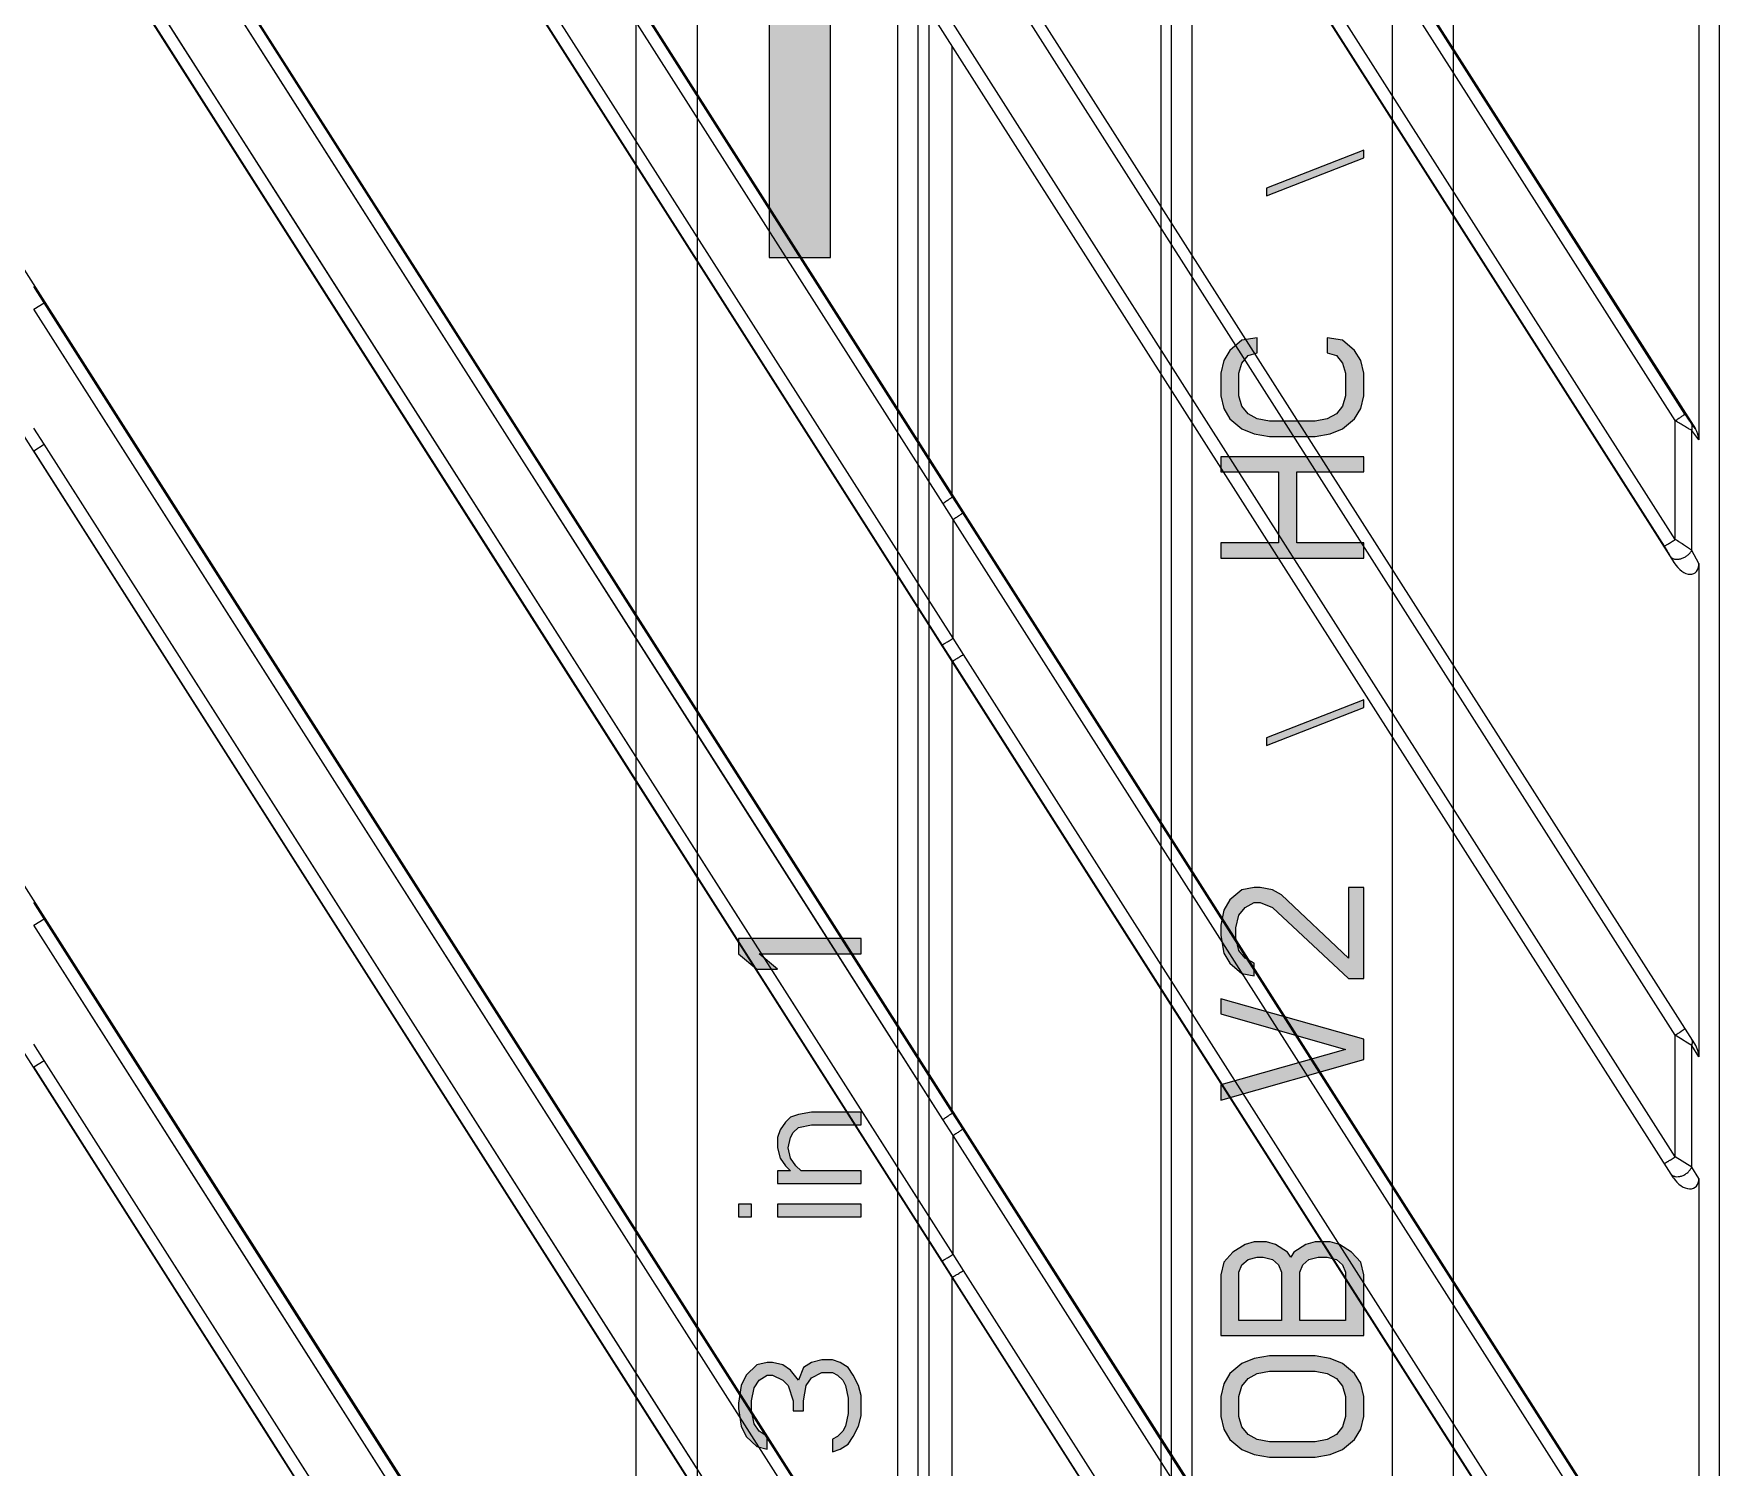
# Model space of a CAD drawing. Header units: millimetres. Extents: x 3299 to 14264, y 1863 to 5555.
# Drawn here: x 12532.63 to 12573.87, y 4033.12 to 4068.2 of the extents above; entities that cross this region are included whole.
import ezdxf

# ---------------------------------------------------------------- set-up
doc = ezdxf.new("R2010")
doc.units = ezdxf.units.MM
doc.layers.add('02___PRT_ALL_AXES', color=7, linetype='Continuous')

# ---------------------------------------------------------------- blocks, each defined once
blk = doc.blocks.new('ryfhgjmb')
at = {"lineweight": 5, "true_color": 0xf26722}
h = blk.add_hatch(color=30, dxfattribs=at)
h.dxf.hatch_style = 1
h.paths.add_polyline_path([(6944.35, 3339.181), (6944.35, 3337.681), (6959.35, 3337.681), (6959.35, 3336.481), (6966.628, 3338.431), (6959.35, 3340.381), (6959.35, 3339.181)])
h = blk.add_hatch(color=30, dxfattribs=at)
h.dxf.hatch_style = 1
h.paths.add_polyline_path([(6917.003, 3339.74), (6916.753, 3339.867), (6916.315, 3339.931), (6916.19, 3339.931), (6915.753, 3339.867), (6915.503, 3339.74), (6915.253, 3339.484), (6915.19, 3339.229), (6915.503, 3339.229), (6915.628, 3339.421), (6915.815, 3339.548), (6916.128, 3339.612), (6916.378, 3339.612), (6916.69, 3339.548), (6916.878, 3339.421), (6917.003, 3339.229), (6917.003, 3339.101), (6916.878, 3338.846), (6916.753, 3338.718), (6916.378, 3338.591), (6916.128, 3338.591), (6916.128, 3338.335), (6916.378, 3338.335), (6916.753, 3338.272), (6916.94, 3338.144), (6917.065, 3337.889), (6917.065, 3337.633), (6917.003, 3337.506), (6916.878, 3337.378), (6916.753, 3337.314), (6916.44, 3337.25), (6916.065, 3337.25), (6915.753, 3337.314), (6915.628, 3337.378), (6915.503, 3337.506), (6915.44, 3337.633), (6915.128, 3337.633), (6915.19, 3337.442), (6915.315, 3337.25), (6915.503, 3337.123), (6915.753, 3336.995), (6916.003, 3336.931), (6916.503, 3336.931), (6916.753, 3336.995), (6917.003, 3337.123), (6917.19, 3337.25), (6917.315, 3337.442), (6917.378, 3337.633), (6917.378, 3337.889), (6917.315, 3338.144), (6917.19, 3338.335), (6916.878, 3338.463), (6917.128, 3338.655), (6917.253, 3338.846), (6917.315, 3339.101), (6917.315, 3339.229), (6917.253, 3339.484)])
h.paths.add_polyline_path([(6921.19, 3339.931), (6920.878, 3339.931), (6920.878, 3339.612), (6921.19, 3339.612)])
h.paths.add_polyline_path([(6921.19, 3338.974), (6920.878, 3338.974), (6920.878, 3336.931), (6921.19, 3336.931)])
h.paths.add_polyline_path([(6922.128, 3338.527), (6922.315, 3338.655), (6922.565, 3338.718), (6922.815, 3338.655), (6922.94, 3338.591), (6923.065, 3338.463), (6923.128, 3338.144), (6923.128, 3336.931), (6923.44, 3336.931), (6923.44, 3338.144), (6923.378, 3338.463), (6923.315, 3338.655), (6923.19, 3338.782), (6923.003, 3338.91), (6922.815, 3338.974), (6922.565, 3338.974), (6922.315, 3338.91), (6922.128, 3338.782), (6922.003, 3338.655), (6922.003, 3338.974), (6921.69, 3338.974), (6921.69, 3336.931), (6922.003, 3336.931), (6922.003, 3338.399)])
h.paths.add_polyline_path([(6927.69, 3339.931), (6927.315, 3339.931), (6926.94, 3339.484), (6926.94, 3338.974), (6927.315, 3339.421), (6927.315, 3336.931), (6927.69, 3336.931)])
h = blk.add_hatch(color=30, dxfattribs=at)
h.dxf.hatch_style = 1
h.paths.add_polyline_path([(6907.434, 3326.344), (6908.363, 3324.631), (6908.859, 3324.631), (6907.744, 3326.716), (6908.859, 3328.131), (6908.363, 3328.131), (6907, 3326.418), (6907, 3328.131), (6906.628, 3328.131), (6906.628, 3324.631), (6907, 3324.631), (6907, 3325.823)])
h.paths.add_polyline_path([(6909.727, 3328.131), (6909.355, 3328.131), (6909.355, 3324.631), (6911.586, 3324.631), (6911.586, 3325.078), (6909.727, 3325.078)])
h.paths.add_polyline_path([(6912.454, 3326.94), (6912.516, 3327.238), (6912.64, 3327.461), (6912.826, 3327.61), (6913.074, 3327.684), (6913.632, 3327.684), (6913.88, 3327.61), (6914.065, 3327.461), (6914.127, 3327.238), (6914.499, 3327.238), (6914.437, 3327.61), (6914.189, 3327.908), (6913.942, 3328.057), (6913.632, 3328.131), (6913.074, 3328.131), (6912.764, 3328.057), (6912.516, 3327.908), (6912.268, 3327.61), (6912.144, 3327.312), (6912.082, 3326.94), (6912.082, 3325.823), (6912.144, 3325.45), (6912.268, 3325.153), (6912.516, 3324.855), (6912.764, 3324.706), (6913.074, 3324.631), (6913.632, 3324.631), (6913.942, 3324.706), (6914.189, 3324.855), (6914.437, 3325.153), (6914.499, 3325.525), (6914.127, 3325.525), (6914.065, 3325.301), (6913.88, 3325.153), (6913.632, 3325.078), (6913.074, 3325.078), (6912.826, 3325.153), (6912.64, 3325.301), (6912.516, 3325.525), (6912.454, 3325.823)])
h.paths.add_polyline_path([(6917.474, 3326.94), (6917.412, 3327.312), (6917.288, 3327.61), (6917.04, 3327.908), (6916.793, 3328.057), (6916.483, 3328.131), (6915.987, 3328.131), (6915.677, 3328.057), (6915.429, 3327.908), (6915.181, 3327.61), (6915.057, 3327.312), (6914.995, 3326.94), (6914.995, 3325.823), (6915.057, 3325.45), (6915.181, 3325.153), (6915.429, 3324.855), (6915.677, 3324.706), (6915.987, 3324.631), (6916.483, 3324.631), (6916.793, 3324.706), (6917.04, 3324.855), (6917.288, 3325.153), (6917.412, 3325.45), (6917.474, 3325.823)])
h.paths.add_polyline_path([(6915.367, 3326.94), (6915.429, 3327.238), (6915.553, 3327.461), (6915.739, 3327.61), (6915.987, 3327.684), (6916.483, 3327.684), (6916.731, 3327.61), (6916.917, 3327.461), (6917.04, 3327.238), (6917.102, 3326.94), (6917.102, 3325.823), (6917.04, 3325.525), (6916.917, 3325.301), (6916.731, 3325.153), (6916.483, 3325.078), (6915.987, 3325.078), (6915.739, 3325.153), (6915.553, 3325.301), (6915.429, 3325.525), (6915.367, 3325.823)], flags=16)
h.paths.add_polyline_path([(6920.015, 3326.493), (6920.201, 3326.791), (6920.263, 3327.014), (6920.263, 3327.312), (6920.201, 3327.535), (6920.015, 3327.833), (6919.768, 3328.057), (6919.458, 3328.131), (6917.97, 3328.131), (6917.97, 3324.631), (6919.458, 3324.631), (6919.768, 3324.706), (6920.015, 3324.929), (6920.201, 3325.227), (6920.263, 3325.45), (6920.263, 3325.823), (6920.201, 3326.046), (6920.015, 3326.344), (6919.892, 3326.418)])
h.paths.add_polyline_path([(6918.342, 3326.642), (6918.342, 3327.684), (6919.52, 3327.684), (6919.706, 3327.61), (6919.83, 3327.461), (6919.892, 3327.238), (6919.892, 3327.089), (6919.83, 3326.865), (6919.706, 3326.716), (6919.52, 3326.642)], flags=16)
h.paths.add_polyline_path([(6918.342, 3326.195), (6919.52, 3326.195), (6919.706, 3326.121), (6919.83, 3325.972), (6919.892, 3325.748), (6919.892, 3325.525), (6919.83, 3325.301), (6919.706, 3325.153), (6919.52, 3325.078), (6918.342, 3325.078)], flags=16)
h.paths.add_polyline_path([(6926.213, 3328.131), (6925.842, 3328.131), (6924.974, 3325.078), (6924.106, 3328.131), (6923.734, 3328.131), (6924.726, 3324.631), (6925.222, 3324.631)])
h.paths.add_polyline_path([(6927.391, 3327.684), (6927.701, 3327.759), (6927.949, 3327.759), (6928.259, 3327.684), (6928.445, 3327.535), (6928.569, 3327.312), (6928.569, 3327.163), (6928.445, 3326.865), (6926.709, 3325.004), (6926.709, 3324.631), (6928.94, 3324.631), (6928.94, 3325.004), (6927.205, 3325.004), (6928.755, 3326.642), (6928.879, 3326.865), (6928.94, 3327.163), (6928.94, 3327.312), (6928.879, 3327.61), (6928.631, 3327.908), (6928.383, 3328.057), (6928.011, 3328.131), (6927.763, 3328.131), (6927.329, 3328.057), (6927.081, 3327.908), (6926.833, 3327.61), (6926.771, 3327.312), (6927.081, 3327.312), (6927.205, 3327.535)])
h.paths.add_polyline_path([(6932.597, 3327.014), (6932.411, 3327.014), (6933.341, 3324.631), (6933.527, 3324.631)])
h.paths.add_polyline_path([(6940.531, 3327.461), (6940.717, 3327.61), (6940.964, 3327.684), (6941.522, 3327.684), (6941.77, 3327.61), (6941.956, 3327.461), (6942.018, 3327.238), (6942.39, 3327.238), (6942.328, 3327.61), (6942.08, 3327.908), (6941.832, 3328.057), (6941.522, 3328.131), (6940.964, 3328.131), (6940.655, 3328.057), (6940.407, 3327.908), (6940.159, 3327.61), (6940.035, 3327.312), (6939.973, 3326.94), (6939.973, 3325.823), (6940.035, 3325.45), (6940.159, 3325.153), (6940.407, 3324.855), (6940.655, 3324.706), (6940.964, 3324.631), (6941.522, 3324.631), (6941.832, 3324.706), (6942.08, 3324.855), (6942.328, 3325.153), (6942.39, 3325.525), (6942.018, 3325.525), (6941.956, 3325.301), (6941.77, 3325.153), (6941.522, 3325.078), (6940.964, 3325.078), (6940.717, 3325.153), (6940.531, 3325.301), (6940.407, 3325.525), (6940.345, 3325.823), (6940.345, 3326.94), (6940.407, 3327.238)])
h.paths.add_polyline_path([(6939.477, 3328.131), (6939.105, 3328.131), (6939.105, 3326.716), (6937.37, 3326.716), (6937.37, 3328.131), (6936.998, 3328.131), (6936.998, 3324.631), (6937.37, 3324.631), (6937.37, 3326.27), (6939.105, 3326.27), (6939.105, 3324.631), (6939.477, 3324.631)])
h.paths.add_polyline_path([(6946.047, 3327.014), (6945.861, 3327.014), (6946.79, 3324.631), (6946.976, 3324.631)])
h.paths.add_polyline_path([(6953.732, 3328.131), (6953.36, 3328.131), (6953.36, 3324.631), (6955.592, 3324.631), (6955.592, 3325.078), (6953.732, 3325.078)])
h.paths.add_polyline_path([(6952.555, 3327.908), (6952.307, 3328.057), (6951.997, 3328.131), (6951.439, 3328.131), (6951.129, 3328.057), (6950.881, 3327.908), (6950.633, 3327.61), (6950.509, 3327.312), (6950.447, 3326.94), (6950.447, 3325.823), (6950.509, 3325.45), (6950.633, 3325.153), (6950.881, 3324.855), (6951.129, 3324.706), (6951.439, 3324.631), (6951.997, 3324.631), (6952.307, 3324.706), (6952.555, 3324.855), (6952.802, 3325.153), (6952.864, 3325.525), (6952.493, 3325.525), (6952.431, 3325.301), (6952.245, 3325.153), (6951.997, 3325.078), (6951.439, 3325.078), (6951.191, 3325.153), (6951.005, 3325.301), (6950.881, 3325.525), (6950.819, 3325.823), (6950.819, 3326.94), (6950.881, 3327.238), (6951.005, 3327.461), (6951.191, 3327.61), (6951.439, 3327.684), (6951.997, 3327.684), (6952.245, 3327.61), (6952.431, 3327.461), (6952.493, 3327.238), (6952.864, 3327.238), (6952.802, 3327.61)])
h.paths.add_polyline_path([(6963.897, 3327.908), (6963.649, 3328.057), (6963.215, 3328.131), (6963.091, 3328.131), (6962.657, 3328.057), (6962.409, 3327.908), (6962.161, 3327.61), (6962.099, 3327.312), (6962.409, 3327.312), (6962.533, 3327.535), (6962.719, 3327.684), (6963.029, 3327.759), (6963.277, 3327.759), (6963.587, 3327.684), (6963.773, 3327.535), (6963.897, 3327.312), (6963.897, 3327.163), (6963.773, 3326.865), (6963.649, 3326.716), (6963.277, 3326.567), (6963.029, 3326.567), (6963.029, 3326.27), (6963.277, 3326.27), (6963.649, 3326.195), (6963.835, 3326.046), (6963.959, 3325.748), (6963.959, 3325.45), (6963.897, 3325.301), (6963.773, 3325.153), (6963.649, 3325.078), (6963.339, 3325.004), (6962.967, 3325.004), (6962.657, 3325.078), (6962.533, 3325.153), (6962.409, 3325.301), (6962.347, 3325.45), (6962.037, 3325.45), (6962.099, 3325.227), (6962.223, 3325.004), (6962.409, 3324.855), (6962.657, 3324.706), (6962.905, 3324.631), (6963.401, 3324.631), (6963.649, 3324.706), (6963.897, 3324.855), (6964.083, 3325.004), (6964.207, 3325.227), (6964.269, 3325.45), (6964.269, 3325.748), (6964.207, 3326.046), (6964.083, 3326.27), (6963.773, 3326.418), (6964.021, 3326.642), (6964.145, 3326.865), (6964.207, 3327.163), (6964.207, 3327.312), (6964.145, 3327.61)])
h.paths.add_polyline_path([(6961.542, 3328.131), (6961.17, 3328.131), (6960.302, 3325.078), (6959.434, 3328.131), (6959.062, 3328.131), (6960.054, 3324.631), (6960.55, 3324.631)])
at = {"color": 30, "linetype": 'Continuous', "true_color": 0xf26722}
for p, q in [((6005.128, 3342.431), (7001.628, 3342.431)), ((6005.128, 3340.931), (7001.628, 3340.931)), ((6915.753, 3339.867), (6915.503, 3339.74)), ((6916.19, 3339.931), (6915.753, 3339.867)), ((6916.315, 3339.931), (6916.19, 3339.931)), ((6916.753, 3339.867), (6916.315, 3339.931)), ((6917.003, 3339.74), (6916.753, 3339.867)), ((6921.19, 3339.931), (6920.878, 3339.931)), ((6920.878, 3339.931), (6920.878, 3339.612)), ((6921.19, 3339.612), (6921.19, 3339.931)), ((6927.315, 3339.931), (6926.94, 3339.484)), ((6927.69, 3339.931), (6927.315, 3339.931)), ((6927.69, 3336.931), (6927.69, 3339.931)), ((6915.253, 3339.484), (6915.19, 3339.229)), ((6915.503, 3339.74), (6915.253, 3339.484)), ((6915.628, 3339.421), (6915.815, 3339.548)), ((6915.815, 3339.548), (6916.128, 3339.612)), ((6916.128, 3339.612), (6916.378, 3339.612)), ((6916.378, 3339.612), (6916.69, 3339.548)), ((6916.69, 3339.548), (6916.878, 3339.421)), ((6917.253, 3339.484), (6917.003, 3339.74)), ((6917.315, 3339.229), (6917.253, 3339.484)), ((6920.878, 3339.612), (6921.19, 3339.612)), ((6926.94, 3339.484), (6926.94, 3338.974)), ((6915.19, 3339.229), (6915.503, 3339.229)), ((6915.503, 3339.229), (6915.628, 3339.421)), ((6916.878, 3339.421), (6917.003, 3339.229)), ((6917.003, 3339.101), (6916.878, 3338.846)), ((6917.003, 3339.229), (6917.003, 3339.101)), ((6917.253, 3338.846), (6917.315, 3339.101)), ((6917.315, 3339.101), (6917.315, 3339.229)), ((6926.94, 3338.974), (6927.315, 3339.421)), ((6927.315, 3339.421), (6927.315, 3336.931)), ((6959.35, 3339.181), (6944.35, 3339.181)), ((6944.35, 3339.181), (6944.35, 3337.681)), ((6916.753, 3338.718), (6916.378, 3338.591)), ((6916.878, 3338.846), (6916.753, 3338.718)), ((6916.878, 3338.463), (6917.128, 3338.655)), ((6917.128, 3338.655), (6917.253, 3338.846)), ((6921.19, 3338.974), (6920.878, 3338.974)), ((6920.878, 3338.974), (6920.878, 3336.931)), ((6921.19, 3336.931), (6921.19, 3338.974)), ((6922.003, 3338.974), (6921.69, 3338.974)), ((6921.69, 3338.974), (6921.69, 3336.931)), ((6922.003, 3338.655), (6922.003, 3338.974)), ((6922.128, 3338.782), (6922.003, 3338.655)), ((6922.315, 3338.91), (6922.128, 3338.782)), ((6922.128, 3338.527), (6922.315, 3338.655)), ((6922.565, 3338.974), (6922.315, 3338.91)), ((6922.315, 3338.655), (6922.565, 3338.718)), ((6922.815, 3338.974), (6922.565, 3338.974)), ((6922.565, 3338.718), (6922.815, 3338.655)), ((6923.003, 3338.91), (6922.815, 3338.974)), ((6922.815, 3338.655), (6922.94, 3338.591)), ((6923.19, 3338.782), (6923.003, 3338.91)), ((6923.315, 3338.655), (6923.19, 3338.782)), ((6923.378, 3338.463), (6923.315, 3338.655)), ((6916.378, 3338.591), (6916.128, 3338.591)), ((6916.128, 3338.591), (6916.128, 3338.335)), ((6916.128, 3338.335), (6916.378, 3338.335)), ((6916.378, 3338.335), (6916.753, 3338.272)), ((6916.753, 3338.272), (6916.94, 3338.144)), ((6917.19, 3338.335), (6916.878, 3338.463)), ((6917.315, 3338.144), (6917.19, 3338.335)), ((6922.003, 3338.399), (6922.128, 3338.527)), ((6922.003, 3336.931), (6922.003, 3338.399)), ((6922.94, 3338.591), (6923.065, 3338.463)), ((6923.065, 3338.463), (6923.128, 3338.144)), ((6923.44, 3338.144), (6923.378, 3338.463)), ((6916.94, 3338.144), (6917.065, 3337.889)), ((6917.065, 3337.889), (6917.065, 3337.633)), ((6917.378, 3337.889), (6917.315, 3338.144)), ((6917.378, 3337.633), (6917.378, 3337.889)), ((6923.128, 3338.144), (6923.128, 3336.931)), ((6923.44, 3336.931), (6923.44, 3338.144)), ((6915.44, 3337.633), (6915.128, 3337.633)), ((6915.128, 3337.633), (6915.19, 3337.442)), ((6915.19, 3337.442), (6915.315, 3337.25)), ((6915.503, 3337.506), (6915.44, 3337.633)), ((6915.628, 3337.378), (6915.503, 3337.506)), ((6917.003, 3337.506), (6916.878, 3337.378)), ((6917.065, 3337.633), (6917.003, 3337.506)), ((6917.19, 3337.25), (6917.315, 3337.442)), ((6917.315, 3337.442), (6917.378, 3337.633)), ((6944.35, 3337.681), (6959.35, 3337.681)), ((6915.315, 3337.25), (6915.503, 3337.123)), ((6915.503, 3337.123), (6915.753, 3336.995)), ((6915.753, 3337.314), (6915.628, 3337.378)), ((6916.065, 3337.25), (6915.753, 3337.314)), ((6915.753, 3336.995), (6916.003, 3336.931)), ((6916.44, 3337.25), (6916.065, 3337.25)), ((6916.753, 3337.314), (6916.44, 3337.25)), ((6916.503, 3336.931), (6916.753, 3336.995)), ((6916.878, 3337.378), (6916.753, 3337.314)), ((6916.753, 3336.995), (6917.003, 3337.123)), ((6917.003, 3337.123), (6917.19, 3337.25)), ((6916.003, 3336.931), (6916.503, 3336.931)), ((6920.878, 3336.931), (6921.19, 3336.931)), ((6921.69, 3336.931), (6922.003, 3336.931)), ((6923.128, 3336.931), (6923.44, 3336.931)), ((6927.315, 3336.931), (6927.69, 3336.931)), ((6058.086, 3336.031), (6969.27, 3336.031)), ((6058.471, 3335.531), (6968.885, 3335.531)), ((6058.471, 3329.331), (6968.885, 3329.331)), ((6058.086, 3328.831), (6969.27, 3328.831)), ((6915.429, 3327.908), (6915.181, 3327.61)), ((6915.677, 3328.057), (6915.429, 3327.908)), ((6915.987, 3328.131), (6915.677, 3328.057)), ((6916.483, 3328.131), (6915.987, 3328.131)), ((6916.793, 3328.057), (6916.483, 3328.131)), ((6917.04, 3327.908), (6916.793, 3328.057)), ((6917.288, 3327.61), (6917.04, 3327.908)), ((6919.458, 3328.131), (6917.97, 3328.131)), ((6917.97, 3328.131), (6917.97, 3324.631)), ((6919.768, 3328.057), (6919.458, 3328.131)), ((6920.015, 3327.833), (6919.768, 3328.057)), ((6924.106, 3328.131), (6923.734, 3328.131)), ((6923.734, 3328.131), (6924.726, 3324.631)), ((6924.974, 3325.078), (6924.106, 3328.131)), ((6925.842, 3328.131), (6924.974, 3325.078)), ((6925.222, 3324.631), (6926.213, 3328.131)), ((6926.213, 3328.131), (6925.842, 3328.131)), ((6927.081, 3327.908), (6926.833, 3327.61)), ((6927.329, 3328.057), (6927.081, 3327.908)), ((6927.763, 3328.131), (6927.329, 3328.057)), ((6928.011, 3328.131), (6927.763, 3328.131)), ((6928.383, 3328.057), (6928.011, 3328.131)), ((6928.631, 3327.908), (6928.383, 3328.057)), ((6928.879, 3327.61), (6928.631, 3327.908)), ((6937.37, 3328.131), (6936.998, 3328.131)), ((6936.998, 3328.131), (6936.998, 3324.631)), ((6937.37, 3326.716), (6937.37, 3328.131)), ((6939.477, 3328.131), (6939.105, 3328.131)), ((6939.105, 3328.131), (6939.105, 3326.716)), ((6939.477, 3324.631), (6939.477, 3328.131)), ((6940.407, 3327.908), (6940.159, 3327.61)), ((6940.655, 3328.057), (6940.407, 3327.908)), ((6940.964, 3328.131), (6940.655, 3328.057)), ((6941.522, 3328.131), (6940.964, 3328.131)), ((6941.832, 3328.057), (6941.522, 3328.131)), ((6942.08, 3327.908), (6941.832, 3328.057)), ((6942.328, 3327.61), (6942.08, 3327.908)), ((6915.181, 3327.61), (6915.057, 3327.312)), ((6915.553, 3327.461), (6915.739, 3327.61)), ((6915.739, 3327.61), (6915.987, 3327.684)), ((6915.987, 3327.684), (6916.483, 3327.684)), ((6916.483, 3327.684), (6916.731, 3327.61)), ((6916.731, 3327.61), (6916.917, 3327.461)), ((6917.412, 3327.312), (6917.288, 3327.61)), ((6918.342, 3327.684), (6919.52, 3327.684)), ((6918.342, 3326.642), (6918.342, 3327.684)), ((6919.52, 3327.684), (6919.706, 3327.61)), ((6919.706, 3327.61), (6919.83, 3327.461)), ((6920.201, 3327.535), (6920.015, 3327.833)), ((6920.263, 3327.312), (6920.201, 3327.535)), ((6926.833, 3327.61), (6926.771, 3327.312)), ((6927.081, 3327.312), (6927.205, 3327.535)), ((6927.205, 3327.535), (6927.391, 3327.684)), ((6927.391, 3327.684), (6927.701, 3327.759)), ((6927.701, 3327.759), (6927.949, 3327.759)), ((6927.949, 3327.759), (6928.259, 3327.684)), ((6928.259, 3327.684), (6928.445, 3327.535)), ((6928.445, 3327.535), (6928.569, 3327.312)), ((6928.94, 3327.312), (6928.879, 3327.61)), ((6940.159, 3327.61), (6940.035, 3327.312)), ((6940.531, 3327.461), (6940.717, 3327.61)), ((6940.717, 3327.61), (6940.964, 3327.684)), ((6940.964, 3327.684), (6941.522, 3327.684)), ((6941.522, 3327.684), (6941.77, 3327.61)), ((6941.77, 3327.61), (6941.956, 3327.461)), ((6942.39, 3327.238), (6942.328, 3327.61)), ((6915.057, 3327.312), (6914.995, 3326.94)), ((6915.367, 3326.94), (6915.429, 3327.238)), ((6915.429, 3327.238), (6915.553, 3327.461)), ((6916.917, 3327.461), (6917.04, 3327.238)), ((6917.04, 3327.238), (6917.102, 3326.94)), ((6917.474, 3326.94), (6917.412, 3327.312)), ((6919.83, 3327.461), (6919.892, 3327.238)), ((6919.892, 3327.089), (6919.83, 3326.865)), ((6919.892, 3327.238), (6919.892, 3327.089)), ((6920.263, 3327.014), (6920.263, 3327.312)), ((6926.771, 3327.312), (6927.081, 3327.312)), ((6928.569, 3327.163), (6928.445, 3326.865)), ((6928.569, 3327.312), (6928.569, 3327.163)), ((6928.879, 3326.865), (6928.94, 3327.163)), ((6928.94, 3327.163), (6928.94, 3327.312)), ((6940.035, 3327.312), (6939.973, 3326.94)), ((6940.345, 3326.94), (6940.407, 3327.238)), ((6940.407, 3327.238), (6940.531, 3327.461)), ((6941.956, 3327.461), (6942.018, 3327.238)), ((6942.018, 3327.238), (6942.39, 3327.238)), ((6914.995, 3326.94), (6914.995, 3325.823)), ((6915.367, 3325.823), (6915.367, 3326.94)), ((6917.102, 3326.94), (6917.102, 3325.823)), ((6917.474, 3325.823), (6917.474, 3326.94)), ((6919.706, 3326.716), (6919.52, 3326.642)), ((6919.83, 3326.865), (6919.706, 3326.716)), ((6920.015, 3326.493), (6920.201, 3326.791)), ((6920.201, 3326.791), (6920.263, 3327.014)), ((6928.445, 3326.865), (6926.709, 3325.004)), ((6928.755, 3326.642), (6928.879, 3326.865)), ((6932.597, 3327.014), (6932.411, 3327.014)), ((6932.411, 3327.014), (6933.341, 3324.631)), ((6933.527, 3324.631), (6932.597, 3327.014)), ((6939.105, 3326.716), (6937.37, 3326.716)), ((6939.973, 3326.94), (6939.973, 3325.823)), ((6940.345, 3325.823), (6940.345, 3326.94)), ((6946.047, 3327.014), (6945.861, 3327.014)), ((6945.861, 3327.014), (6946.79, 3324.631)), ((6946.976, 3324.631), (6946.047, 3327.014)), ((6919.52, 3326.642), (6918.342, 3326.642)), ((6919.892, 3326.418), (6920.015, 3326.493)), ((6920.015, 3326.344), (6919.892, 3326.418)), ((6920.201, 3326.046), (6920.015, 3326.344)), ((6927.205, 3325.004), (6928.755, 3326.642)), ((6937.37, 3326.27), (6939.105, 3326.27)), ((6937.37, 3324.631), (6937.37, 3326.27)), ((6939.105, 3326.27), (6939.105, 3324.631)), ((6918.342, 3326.195), (6919.52, 3326.195)), ((6918.342, 3325.078), (6918.342, 3326.195)), ((6919.52, 3326.195), (6919.706, 3326.121)), ((6919.706, 3326.121), (6919.83, 3325.972)), ((6919.83, 3325.972), (6919.892, 3325.748)), ((6920.263, 3325.823), (6920.201, 3326.046)), ((6914.995, 3325.823), (6915.057, 3325.45)), ((6915.057, 3325.45), (6915.181, 3325.153)), ((6915.429, 3325.525), (6915.367, 3325.823)), ((6915.553, 3325.301), (6915.429, 3325.525)), ((6917.04, 3325.525), (6916.917, 3325.301)), ((6917.102, 3325.823), (6917.04, 3325.525)), ((6917.288, 3325.153), (6917.412, 3325.45)), ((6917.412, 3325.45), (6917.474, 3325.823)), ((6919.892, 3325.525), (6919.83, 3325.301)), ((6919.892, 3325.748), (6919.892, 3325.525)), ((6920.201, 3325.227), (6920.263, 3325.45)), ((6920.263, 3325.45), (6920.263, 3325.823)), ((6939.973, 3325.823), (6940.035, 3325.45)), ((6940.035, 3325.45), (6940.159, 3325.153)), ((6940.407, 3325.525), (6940.345, 3325.823)), ((6940.531, 3325.301), (6940.407, 3325.525)), ((6942.018, 3325.525), (6941.956, 3325.301)), ((6942.39, 3325.525), (6942.018, 3325.525)), ((6942.328, 3325.153), (6942.39, 3325.525)), ((6915.181, 3325.153), (6915.429, 3324.855)), ((6915.739, 3325.153), (6915.553, 3325.301)), ((6915.987, 3325.078), (6915.739, 3325.153)), ((6916.483, 3325.078), (6915.987, 3325.078)), ((6916.731, 3325.153), (6916.483, 3325.078)), ((6916.917, 3325.301), (6916.731, 3325.153)), ((6917.04, 3324.855), (6917.288, 3325.153)), ((6919.52, 3325.078), (6918.342, 3325.078)), ((6919.706, 3325.153), (6919.52, 3325.078)), ((6919.83, 3325.301), (6919.706, 3325.153)), ((6920.015, 3324.929), (6920.201, 3325.227)), ((6940.159, 3325.153), (6940.407, 3324.855)), ((6940.717, 3325.153), (6940.531, 3325.301)), ((6940.964, 3325.078), (6940.717, 3325.153)), ((6941.522, 3325.078), (6940.964, 3325.078)), ((6941.77, 3325.153), (6941.522, 3325.078)), ((6941.956, 3325.301), (6941.77, 3325.153)), ((6942.08, 3324.855), (6942.328, 3325.153)), ((6915.429, 3324.855), (6915.677, 3324.706)), ((6915.677, 3324.706), (6915.987, 3324.631)), ((6915.987, 3324.631), (6916.483, 3324.631)), ((6916.483, 3324.631), (6916.793, 3324.706)), ((6916.793, 3324.706), (6917.04, 3324.855)), ((6917.97, 3324.631), (6919.458, 3324.631)), ((6919.458, 3324.631), (6919.768, 3324.706)), ((6919.768, 3324.706), (6920.015, 3324.929)), ((6924.726, 3324.631), (6925.222, 3324.631)), ((6926.709, 3325.004), (6926.709, 3324.631)), ((6926.709, 3324.631), (6928.94, 3324.631)), ((6928.94, 3325.004), (6927.205, 3325.004)), ((6928.94, 3324.631), (6928.94, 3325.004)), ((6933.341, 3324.631), (6933.527, 3324.631)), ((6936.998, 3324.631), (6937.37, 3324.631)), ((6939.105, 3324.631), (6939.477, 3324.631)), ((6940.407, 3324.855), (6940.655, 3324.706)), ((6940.655, 3324.706), (6940.964, 3324.631)), ((6940.964, 3324.631), (6941.522, 3324.631)), ((6941.522, 3324.631), (6941.832, 3324.706)), ((6941.832, 3324.706), (6942.08, 3324.855)), ((6946.79, 3324.631), (6946.976, 3324.631)), ((6005.128, 3323.931), (7001.628, 3323.931)), ((6005.128, 3322.431), (7001.628, 3322.431))]:
    blk.add_line(p, q, dxfattribs=at)
at = {"layer": '02___PRT_ALL_AXES', "color": 30, "linetype": 'Continuous', "true_color": 0xf26722}
for p, q in [((6968.718, 3335.271), (6027.638, 3335.271)), ((6968.718, 3329.592), (6027.638, 3329.592))]:
    blk.add_line(p, q, dxfattribs=at)
blk = doc.blocks.new('rsfv')
at = {"rotation": 90}
blk.add_blockref('ryfhgjmb', (14583.058, -2205.714), dxfattribs=at)
blk = doc.blocks.new('1111')
at = {"color": 7, "linetype": 'Continuous'}
for p, q in [((16602.781, 7051.634), (16602.781, 6714.134)), ((16511.435, 7050.956), (16602.197, 6908.488)), ((16521.039, 7050.956), (16602.197, 6923.563)), ((16530.643, 7050.956), (16602.197, 6938.638)), ((16540.247, 7050.956), (16602.197, 6953.714)), ((16509.037, 7050.624), (16601.677, 6905.209)), ((16518.641, 7050.624), (16601.677, 6920.285)), ((16537.849, 7050.624), (16601.677, 6950.435)), ((16602.181, 6968.814), (16569.293, 7020.437)), ((16601.659, 6965.538), (16566.745, 7020.343)), ((16589.655, 7003.551), (16602.197, 6983.865)), ((16601.941, 6984.226), (16589.68, 7003.473)), ((16601.704, 6984.066), (16589.442, 7003.313)), ((16588.062, 7001.958), (16601.677, 6980.586)), ((16601.437, 6980.997), (16588.079, 7001.965)), ((16601.704, 6981.158), (16588.346, 7002.126)), ((16561.83, 6997.906), (16601.677, 6935.36)), ((16583.768, 6963.505), (16561.854, 6997.906)), ((16564.798, 6993.285), (16561.956, 6997.746)), ((16584.035, 6963.667), (16562.209, 6997.906)), ((16565.052, 6993.446), (16562.209, 6997.906)), ((16583.784, 6966.968), (16564.165, 6997.746)), ((16567.523, 6992.478), (16564.165, 6997.746)), ((16570.835, 6987.829), (16564.415, 6997.906)), ((16584.022, 6967.128), (16564.415, 6997.906)), ((16583.768, 6978.581), (16571.56, 6997.745)), ((16584.035, 6978.742), (16571.818, 6997.906)), ((16583.784, 6982.043), (16573.775, 6997.746)), ((16584.022, 6982.203), (16574.019, 6997.906)), ((16601.704, 6969.028), (16584.035, 6996.763)), ((16602.282, 6995.673), (16602.282, 6983.599)), ((16601.704, 6966.05), (16584.035, 6993.785)), ((16567.383, 6989.227), (16564.798, 6993.285)), ((16567.639, 6989.387), (16565.052, 6993.446)), ((16584.01, 6982.261), (16584.01, 6993.242)), ((16573.427, 6983.216), (16567.523, 6992.478)), ((16574.457, 6978.121), (16567.383, 6989.227)), ((16574.718, 6978.282), (16567.639, 6989.387)), ((16576.356, 6979.161), (16570.835, 6987.829)), ((16561.79, 6986.952), (16561.538, 6987.347)), ((16561.538, 6986.791), (16561.79, 6986.952)), ((16566.986, 6978.245), (16561.538, 6986.791)), ((16583.784, 6951.893), (16561.538, 6986.791)), ((16584.022, 6952.053), (16561.79, 6986.952)), ((16564.642, 6982.475), (16561.79, 6986.952)), ((16561.79, 6983.487), (16561.538, 6983.883)), ((16601.704, 6981.158), (16601.704, 6984.066)), ((16602.197, 6983.865), (16602.102, 6983.988)), ((16602.107, 6980.891), (16602.107, 6983.828)), ((16602.282, 6983.599), (16602.107, 6983.828)), ((16561.538, 6983.327), (16561.79, 6983.487)), ((16583.768, 6948.43), (16561.538, 6983.327)), ((16567.063, 6974.653), (16561.538, 6983.327)), ((16584.035, 6948.591), (16561.79, 6983.487)), ((16564.686, 6978.945), (16561.79, 6983.487)), ((16578.714, 6974.922), (16573.427, 6983.216)), ((16572.012, 6970.905), (16564.642, 6982.475)), ((16584.035, 6981.65), (16583.784, 6982.043)), ((16584.01, 6982.261), (16584.022, 6982.203)), ((16584.272, 6981.81), (16584.022, 6982.203)), ((16584.035, 6978.742), (16584.035, 6981.65)), ((16601.704, 6953.916), (16584.035, 6981.65)), ((16601.941, 6954.076), (16584.272, 6981.81)), ((16602.282, 6980.571), (16602.107, 6980.891)), ((16601.677, 6980.586), (16601.598, 6980.73)), ((16602.282, 6980.571), (16602.282, 6968.5)), ((16581.463, 6971.144), (16576.356, 6979.161)), ((16569.776, 6970.959), (16564.686, 6978.945)), ((16584.287, 6978.346), (16584.035, 6978.742)), ((16584.021, 6978.185), (16583.768, 6978.581)), ((16601.704, 6951.007), (16584.287, 6978.346)), ((16571.767, 6970.745), (16566.986, 6978.245)), ((16579.086, 6970.855), (16574.457, 6978.121)), ((16581.651, 6967.407), (16574.718, 6978.282)), ((16584.01, 6978.167), (16584.021, 6978.185)), ((16584.01, 6967.186), (16584.01, 6978.167)), ((16601.437, 6950.846), (16584.021, 6978.185)), ((16574.266, 6963.346), (16567.063, 6974.653)), ((16583.784, 6966.968), (16578.714, 6974.922)), ((16561.79, 6971.876), (16561.538, 6972.272)), ((16561.538, 6971.716), (16561.79, 6971.876)), ((16566.986, 6963.17), (16561.538, 6971.716)), ((16583.784, 6936.817), (16561.538, 6971.716)), ((16567.234, 6963.33), (16561.79, 6971.876)), ((16584.022, 6936.977), (16561.79, 6971.876)), ((16576.893, 6959.795), (16569.776, 6970.959)), ((16576.758, 6963.455), (16572.012, 6970.905)), ((16584.022, 6967.128), (16581.463, 6971.144)), ((16576.516, 6963.295), (16571.767, 6970.745)), ((16583.768, 6963.505), (16579.086, 6970.855)), ((16602.009, 6968.836), (16601.704, 6969.028)), ((16601.704, 6966.05), (16601.704, 6969.028)), ((16601.793, 6968.972), (16601.704, 6969.028)), ((16601.875, 6968.921), (16601.793, 6968.972)), ((16601.947, 6968.875), (16601.875, 6968.921)), ((16602.009, 6968.836), (16601.947, 6968.875)), ((16602.107, 6968.775), (16602.009, 6968.836)), ((16561.79, 6968.412), (16561.538, 6968.807)), ((16602.107, 6965.797), (16602.107, 6968.775)), ((16602.282, 6968.5), (16602.107, 6968.775)), ((16561.538, 6968.251), (16561.79, 6968.412)), ((16583.768, 6933.355), (16561.538, 6968.251)), ((16564.432, 6963.709), (16561.538, 6968.251)), ((16584.035, 6933.516), (16561.79, 6968.412)), ((16567.319, 6959.738), (16561.79, 6968.412)), ((16584.035, 6963.667), (16581.651, 6967.407)), ((16584.01, 6967.186), (16584.022, 6967.128)), ((16584.035, 6966.575), (16583.784, 6966.968)), ((16584.272, 6966.735), (16584.022, 6967.128)), ((16584.035, 6963.667), (16584.035, 6966.575)), ((16601.704, 6938.84), (16584.035, 6966.575)), ((16601.941, 6939), (16584.272, 6966.735)), ((16602.107, 6965.797), (16601.704, 6966.05)), ((16602.282, 6965.522), (16602.107, 6965.797)), ((16602.282, 6965.522), (16602.282, 6953.448)), ((16567.063, 6959.578), (16564.432, 6963.709)), ((16584.021, 6963.109), (16583.768, 6963.505)), ((16584.287, 6963.27), (16584.035, 6963.667)), ((16571.767, 6955.67), (16566.986, 6963.17)), ((16572.012, 6955.83), (16567.234, 6963.33)), ((16578.987, 6955.936), (16574.266, 6963.346)), ((16581.292, 6955.803), (16576.516, 6963.295)), ((16581.531, 6955.963), (16576.758, 6963.455)), ((16584.01, 6963.091), (16584.021, 6963.109)), ((16584.01, 6952.11), (16584.01, 6963.091)), ((16601.437, 6935.771), (16584.021, 6963.109)), ((16601.704, 6935.932), (16584.287, 6963.27)), ((16581.599, 6952.412), (16576.893, 6959.795)), ((16574.266, 6948.27), (16567.063, 6959.578)), ((16572.152, 6952.157), (16567.319, 6959.738))]:
    blk.add_line(p, q, dxfattribs=at)
for centre, major_axis, ratio, start_param, end_param in [((16601.92, 6983.736), (-0.278, 0.337), 0.685856, -2.447355, -1.747542), ((16601.92, 6980.763), (-0.253, 0.43), 0.601104, -4.65481, -2.346373), ((16601.92, 6968.665), (-0.264, 0.384), 0.642651, -2.389365, -1.624536), ((16601.92, 6965.687), (-0.264, 0.384), 0.642651, 1.517057, 3.893821)]:
    blk.add_ellipse(centre, major_axis=major_axis, ratio=ratio, start_param=start_param, end_param=end_param, dxfattribs=at)
for points, knots in [([(16601.704, 6984.066), (16601.719, 6984.076), (16601.748, 6984.095), (16601.791, 6984.122), (16601.83, 6984.148), (16601.865, 6984.171), (16601.891, 6984.189), (16601.908, 6984.201), (16601.918, 6984.208), (16601.927, 6984.214), (16601.934, 6984.219), (16601.938, 6984.223), (16601.941, 6984.225), (16601.941, 6984.226)], [0, 0, 0, 0, 0.186782, 0.366131, 0.532175, 0.679595, 0.803609, 0.85556, 0.900224, 0.93725, 0.966352, 0.987305, 1, 1, 1, 1]), ([(16602.102, 6983.988), (16602.096, 6983.996), (16602.084, 6984.013), (16602.058, 6984.049), (16602.024, 6984.099), (16601.983, 6984.162), (16601.955, 6984.205), (16601.941, 6984.226)], [0, 0, 0, 0, 0.103408, 0.218747, 0.468859, 0.73184, 1, 1, 1, 1]), ([(16602.107, 6983.828), (16602.094, 6983.834), (16602.067, 6983.849), (16602.025, 6983.873), (16601.978, 6983.9), (16601.927, 6983.93), (16601.873, 6983.962), (16601.799, 6984.007), (16601.742, 6984.042), (16601.704, 6984.066)], [0, 0, 0, 0, 0.090397, 0.195428, 0.312456, 0.43902, 0.572905, 0.712149, 1, 1, 1, 1]), ([(16602.107, 6983.828), (16602.112, 6983.842), (16602.119, 6983.87), (16602.122, 6983.912), (16602.117, 6983.952), (16602.108, 6983.977), (16602.102, 6983.988)], [0, 0, 0, 0, 0.271855, 0.527736, 0.769173, 1, 1, 1, 1]), ([(16583.784, 6982.043), (16583.799, 6982.053), (16583.829, 6982.072), (16583.871, 6982.1), (16583.911, 6982.125), (16583.946, 6982.149), (16583.971, 6982.166), (16583.988, 6982.178), (16583.999, 6982.185), (16584.007, 6982.192), (16584.014, 6982.197), (16584.019, 6982.2), (16584.021, 6982.203), (16584.022, 6982.203)], [0, 0, 0, 0, 0.186765, 0.36611, 0.532157, 0.679586, 0.803609, 0.855564, 0.900231, 0.937259, 0.966361, 0.987311, 1, 1, 1, 1]), ([(16584.035, 6981.65), (16584.05, 6981.66), (16584.079, 6981.679), (16584.122, 6981.706), (16584.161, 6981.732), (16584.196, 6981.755), (16584.222, 6981.773), (16584.239, 6981.785), (16584.249, 6981.792), (16584.258, 6981.798), (16584.265, 6981.803), (16584.269, 6981.807), (16584.272, 6981.809), (16584.272, 6981.81)], [0, 0, 0, 0, 0.186782, 0.366131, 0.532175, 0.679595, 0.803609, 0.85556, 0.900224, 0.93725, 0.966352, 0.987305, 1, 1, 1, 1]), ([(16601.437, 6980.997), (16601.438, 6980.997), (16601.439, 6980.997), (16601.442, 6980.999), (16601.448, 6981.001), (16601.456, 6981.006), (16601.466, 6981.011), (16601.478, 6981.018), (16601.498, 6981.03), (16601.527, 6981.048), (16601.566, 6981.072), (16601.61, 6981.099), (16601.656, 6981.128), (16601.688, 6981.148), (16601.704, 6981.158)], [0, 0, 0, 0, 0.005231, 0.012589, 0.033669, 0.063117, 0.100673, 0.146013, 0.198735, 0.324335, 0.472945, 0.63916, 0.81702, 1, 1, 1, 1]), ([(16601.598, 6980.73), (16601.587, 6980.75), (16601.562, 6980.793), (16601.523, 6980.859), (16601.481, 6980.927), (16601.452, 6980.974), (16601.437, 6980.997)], [0, 0, 0, 0, 0.226755, 0.475744, 0.735416, 1, 1, 1, 1]), ([(16601.598, 6980.73), (16601.604, 6980.722), (16601.618, 6980.709), (16601.643, 6980.693), (16601.672, 6980.682), (16601.717, 6980.672), (16601.78, 6980.672), (16601.858, 6980.69), (16601.936, 6980.723), (16602.007, 6980.769), (16602.066, 6980.825), (16602.096, 6980.869), (16602.107, 6980.891)], [0, 0, 0, 0, 0.045713, 0.093827, 0.145197, 0.200355, 0.321964, 0.456539, 0.598535, 0.740949, 0.876692, 1, 1, 1, 1]), ([(16602.107, 6980.891), (16602.095, 6980.9), (16602.068, 6980.919), (16602.026, 6980.948), (16601.979, 6980.98), (16601.929, 6981.013), (16601.875, 6981.048), (16601.8, 6981.097), (16601.743, 6981.134), (16601.704, 6981.158)], [0, 0, 0, 0, 0.093828, 0.200628, 0.318136, 0.444256, 0.577126, 0.71505, 1, 1, 1, 1]), ([(16583.768, 6978.581), (16583.769, 6978.581), (16583.77, 6978.581), (16583.773, 6978.583), (16583.779, 6978.585), (16583.787, 6978.59), (16583.797, 6978.595), (16583.809, 6978.602), (16583.829, 6978.614), (16583.858, 6978.632), (16583.897, 6978.655), (16583.941, 6978.682), (16583.987, 6978.712), (16584.019, 6978.732), (16584.035, 6978.742)], [0, 0, 0, 0, 0.005231, 0.012589, 0.033669, 0.063117, 0.100673, 0.146013, 0.198735, 0.324335, 0.472945, 0.63916, 0.81702, 1, 1, 1, 1]), ([(16584.021, 6978.185), (16584.021, 6978.185), (16584.022, 6978.185), (16584.026, 6978.187), (16584.031, 6978.189), (16584.039, 6978.194), (16584.049, 6978.199), (16584.061, 6978.206), (16584.082, 6978.218), (16584.111, 6978.235), (16584.15, 6978.259), (16584.193, 6978.286), (16584.24, 6978.315), (16584.271, 6978.336), (16584.287, 6978.346)], [0, 0, 0, 0, 0.005231, 0.012589, 0.033669, 0.063117, 0.100673, 0.146013, 0.198735, 0.324335, 0.472945, 0.63916, 0.81702, 1, 1, 1, 1]), ([(16601.704, 6969.028), (16601.72, 6969.038), (16601.751, 6969.058), (16601.796, 6969.087), (16601.831, 6969.11), (16601.857, 6969.128), (16601.874, 6969.139), (16601.89, 6969.15), (16601.903, 6969.159), (16601.915, 6969.167), (16601.925, 6969.174), (16601.931, 6969.179), (16601.936, 6969.183), (16601.938, 6969.185), (16601.94, 6969.186), (16601.941, 6969.188), (16601.942, 6969.188), (16601.942, 6969.189), (16601.942, 6969.189)], [0, 0, 0, 0, 0.196965, 0.385213, 0.557811, 0.636283, 0.708546, 0.773962, 0.831919, 0.88191, 0.923472, 0.956239, 0.969238, 0.979938, 0.988324, 0.994402, 0.99821, 1, 1, 1, 1]), ([(16602.107, 6968.775), (16602.113, 6968.789), (16602.122, 6968.818), (16602.126, 6968.861), (16602.121, 6968.901), (16602.11, 6968.925), (16602.103, 6968.936)], [0, 0, 0, 0, 0.277177, 0.533061, 0.771506, 1, 1, 1, 1]), ([(16583.784, 6966.968), (16583.799, 6966.978), (16583.829, 6966.997), (16583.871, 6967.024), (16583.911, 6967.05), (16583.946, 6967.073), (16583.971, 6967.091), (16583.988, 6967.103), (16583.999, 6967.11), (16584.007, 6967.116), (16584.014, 6967.121), (16584.019, 6967.125), (16584.021, 6967.127), (16584.022, 6967.128)], [0, 0, 0, 0, 0.186765, 0.36611, 0.532157, 0.679586, 0.803609, 0.855564, 0.900231, 0.937259, 0.966361, 0.987311, 1, 1, 1, 1]), ([(16584.035, 6966.575), (16584.05, 6966.584), (16584.079, 6966.603), (16584.122, 6966.631), (16584.161, 6966.657), (16584.196, 6966.68), (16584.222, 6966.697), (16584.239, 6966.709), (16584.249, 6966.717), (16584.258, 6966.723), (16584.265, 6966.728), (16584.269, 6966.732), (16584.272, 6966.734), (16584.272, 6966.735)], [0, 0, 0, 0, 0.186782, 0.366131, 0.532175, 0.679595, 0.803609, 0.85556, 0.900224, 0.93725, 0.966352, 0.987305, 1, 1, 1, 1]), ([(16601.436, 6965.889), (16601.436, 6965.889), (16601.437, 6965.889), (16601.438, 6965.889), (16601.44, 6965.89), (16601.442, 6965.891), (16601.445, 6965.892), (16601.451, 6965.895), (16601.459, 6965.9), (16601.47, 6965.906), (16601.484, 6965.914), (16601.5, 6965.923), (16601.518, 6965.934), (16601.537, 6965.946), (16601.558, 6965.959), (16601.58, 6965.972), (16601.612, 6965.992), (16601.654, 6966.018), (16601.687, 6966.039), (16601.704, 6966.05)], [0, 0, 0, 0, 0.001779, 0.005652, 0.011855, 0.020422, 0.031354, 0.044633, 0.078085, 0.12046, 0.171342, 0.230207, 0.296477, 0.369466, 0.448453, 0.532617, 0.621098, 0.807493, 1, 1, 1, 1]), ([(16601.597, 6965.636), (16601.602, 6965.628), (16601.615, 6965.612), (16601.639, 6965.593), (16601.668, 6965.578), (16601.713, 6965.565), (16601.763, 6965.563), (16601.815, 6965.57), (16601.87, 6965.584), (16601.937, 6965.614), (16602.009, 6965.664), (16602.068, 6965.725), (16602.096, 6965.773), (16602.107, 6965.797)], [0, 0, 0, 0, 0.047582, 0.096478, 0.147713, 0.202067, 0.320994, 0.385652, 0.453103, 0.593448, 0.735791, 0.873242, 1, 1, 1, 1]), ([(16583.768, 6963.505), (16583.769, 6963.506), (16583.77, 6963.506), (16583.773, 6963.507), (16583.779, 6963.51), (16583.787, 6963.514), (16583.797, 6963.52), (16583.809, 6963.527), (16583.829, 6963.539), (16583.858, 6963.556), (16583.897, 6963.58), (16583.941, 6963.607), (16583.987, 6963.636), (16584.019, 6963.656), (16584.035, 6963.667)], [0, 0, 0, 0, 0.005231, 0.012589, 0.033669, 0.063117, 0.100673, 0.146013, 0.198735, 0.324335, 0.472945, 0.63916, 0.81702, 1, 1, 1, 1]), ([(16584.021, 6963.109), (16584.021, 6963.109), (16584.022, 6963.11), (16584.026, 6963.111), (16584.031, 6963.114), (16584.039, 6963.118), (16584.049, 6963.124), (16584.061, 6963.131), (16584.082, 6963.143), (16584.111, 6963.16), (16584.15, 6963.184), (16584.193, 6963.211), (16584.24, 6963.24), (16584.271, 6963.26), (16584.287, 6963.27)], [0, 0, 0, 0, 0.005231, 0.012589, 0.033669, 0.063117, 0.100673, 0.146013, 0.198735, 0.324335, 0.472945, 0.63916, 0.81702, 1, 1, 1, 1])]:
    blk.add_open_spline(points, degree=3, knots=knots, dxfattribs=at)
blk = doc.blocks.new('*U162')
blk.add_blockref('1111', (-16308.281, -6888.884))
blk = doc.blocks.new('*U163')
at = {"color": 0, "linetype": 'ByBlock', "lineweight": -2, "transparency": 16777216}
blk.add_blockref('*U162', (2400, 675), dxfattribs=at)

msp = doc.modelspace()

# ---------------------------------------------------------------- block references
for name, p in [('*U163', (9879.37292, 3288.5531)), ('rsfv', (1306.74628, -675.91128))]:
    msp.add_blockref(name, p)

doc.saveas('drawing.dxf')
